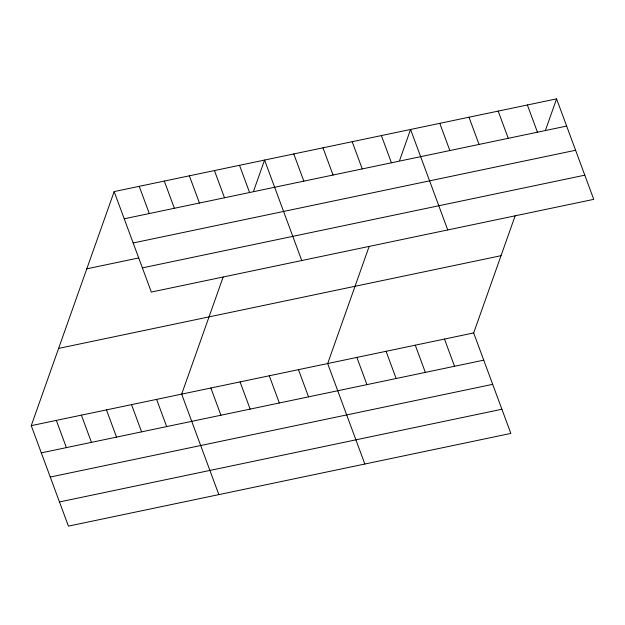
<?xml version="1.0" encoding="UTF-8"?>
<svg xmlns="http://www.w3.org/2000/svg" width="625" height="625" viewBox="0 0 625 625"><rect width="100%" height="100%" fill="white"/><g stroke="black" fill="none" stroke-linecap="round" stroke-linejoin="round"><path stroke-width="0.94" d="M515.125 215.906L473.672 332.945L510.844 433.422L68.422 526.133L31.25 425.648L114.156 191.578L556.578 98.867L593.75 199.352L151.328 292.055L114.156 191.578M223.125 277.094L181.672 394.133L218.844 494.617M253.641 190.953L264.578 160.055L301.75 260.539M369.125 246.5L327.672 363.539L364.844 464.016M399.641 160.359L410.578 129.461L447.75 229.945M545.641 129.766L556.578 98.867M124.227 218.789L566.648 126.078M133.172 242.969L575.594 150.258M86.797 268.82L138.797 257.922M142.383 267.875L584.805 175.172M58.609 348.406L501.031 255.695M31.25 425.648L473.672 332.945M41.32 452.867L483.742 360.156M50.258 477.047L492.688 384.336M59.477 501.953L501.898 409.25M527.383 104.984L537.445 132.203M498.18 111.102L508.25 138.32M468.984 117.219L479.047 144.438M439.781 123.344L449.852 150.555M381.383 135.578L391.445 162.797M444.477 339.062L454.539 366.273M352.18 141.695L362.25 168.914M415.273 345.18L425.344 372.398M322.984 147.812L333.047 175.031M386.07 351.297L396.141 378.516M293.781 153.938L303.852 181.148M356.875 357.422L366.938 384.633M239.508 165.305L249.578 192.523M298.477 369.656L308.539 396.875M214.438 170.562L224.508 197.773M269.273 375.773L279.344 402.992M189.367 175.812L199.438 203.031M240.07 381.891L250.141 409.109M164.297 181.07L174.367 208.281M139.227 186.32L149.297 213.539M210.875 388.016L220.938 415.227M156.602 399.383L166.672 426.602M131.531 404.641L141.602 431.852M106.461 409.891L116.531 437.109M81.391 415.148L91.461 442.359M56.32 420.398L66.391 447.617"/></g></svg>
